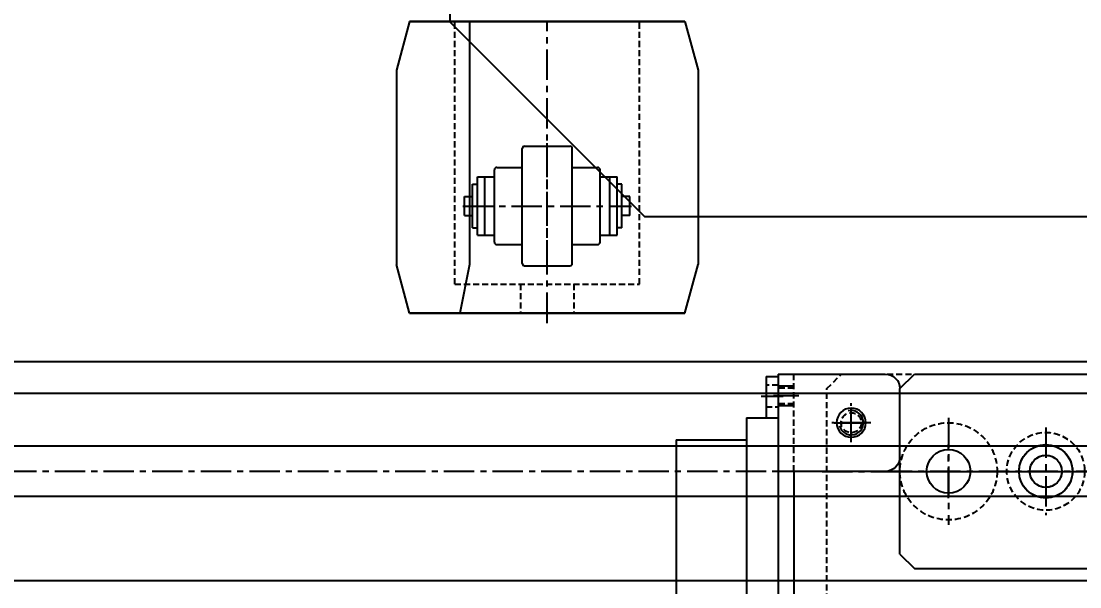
# Model space of a CAD drawing. Header units: inches. Extents: x 0 to 77285, y -118 to 40065.
# Drawn here: x 17106.5 to 17324.2, y 23816.8 to 23933.1 of the extents above; entities that cross this region are included whole.
import ezdxf

# ---------------------------------------------------------------- set-up
doc = ezdxf.new("R2010")
doc.units = ezdxf.units.IN
doc.header["$LTSCALE"] = 5
doc.header["$MEASUREMENT"] = 0
doc.linetypes.add('CENTER', pattern=[2, 1.25, -0.25, 0.25, -0.25])
doc.linetypes.add('HIDDEN', pattern=[0.375, 0.25, -0.125])
for name, color, linetype in [('11', 1, 'CENTER'), ('22', 2, 'HIDDEN'), ('55', 5, 'Continuous'), ('B', 123, 'Continuous'), ('G', 231, 'Continuous'), ('T', 3, 'Continuous'), ('Y', 60, 'Continuous')]:
    doc.layers.add(name, color=color, linetype=linetype)
doc.styles.add('SCI', font='')
doc.styles.get('SCI').set_extended_font_data('Gulim')
doc.dimstyles.new('SCH', dxfattribs={"dimtxt": 2.5, "dimasz": 2, "dimexe": 1.25, "dimexo": 0.625, "dimtad": 1, "dimdec": 8, "dimtxsty": 'SCI', "dimcen": 2.5, "dimclrd": 4, "dimclre": 4, "dimclrt": 7, "dimadec": 8, "dimazin": 2, "dimtfac": 1, "dimtdec": 8, "dimtmove": 0, "dimatfit": 3, "dimfxl": 1, "dimarcsym": 0})

# ---------------------------------------------------------------- blocks, each defined once
blk = doc.blocks.new('A$Cb7150516E')
for p, q in [((15, 100), (-7, 100)), ((15, 100), (11.8, 100)), ((11.8, 100), (11.8, 100)), ((15, 100), (15, -30)), ((-10, 83), (-10, 97)), ((-7, 80), (15, 80)), ((11.8, 80), (11.8, -10)), ((-7, -10), (15, -10)), ((-10, -13), (-10, -27)), ((15, -30), (-7, -30)), ((15, -30), (11.8, -30)), ((11.8, -30), (11.8, -30))]:
    blk.add_line(p, q)
for centre in [(0, 90), (0, -20)]:
    blk.add_circle(centre, 3)
for centre, start, end in [((-7, 97), 90, 180), ((-7, 83), 180, 270), ((-7, -13), 90, 180), ((-7, -27), 180, 270)]:
    blk.add_arc(centre, 3, start, end)
at = {"layer": '11'}
for p, q in [((0, 86), (0, 94)), ((10.8, 95.5), (16, 95.5)), ((-4, 90), (4, 90)), ((0, -16), (0, -24)), ((-4, -20), (4, -20)), ((10.8, -25.51), (16, -25.51))]:
    blk.add_line(p, q, dxfattribs=at)
at = {"layer": '22'}
for p, q in [((11.8, 80), (11.8, 100)), ((11.8, 97.12), (15, 97.12)), ((11.8, 93.88), (15, 93.88)), ((11.8, -30), (11.8, -10)), ((11.8, -23.88), (15, -23.88)), ((11.8, -27.13), (15, -27.13))]:
    blk.add_line(p, q, dxfattribs=at)
at = {"layer": 'T'}
for p, q in [((11.8, 97.5), (15, 97.5)), ((11.8, 93.5), (15, 93.5)), ((11.8, -23.51), (15, -23.51)), ((11.8, -27.51), (15, -27.51))]:
    blk.add_line(p, q, dxfattribs=at)
blk = doc.blocks.new('A$C09808f4cE')
for p, q in [((64.5, 0), (-64.5, 0)), ((56, -6.5), (56, 0)), ((64.5, -2.5), (64.5, 0)), ((-64.5, -2.5), (-64.5, 0)), ((-56, -6.5), (-56, 0)), ((-56, -2.5), (-64.5, -2.5)), ((64.5, -2.5), (56, -2.5)), ((56, -6.5), (-56, -6.5)), ((-54, -21), (-54, -6.5)), ((51.5, -21), (51.5, -6.5)), ((51.5, -21), (-54, -21))]:
    blk.add_line(p, q)
at = {"layer": '11'}
for p, q in [((-60.5, -3.5), (-60.5, 1)), ((60.5, -3.5), (60.5, 1))]:
    blk.add_line(p, q, dxfattribs=at)
at = {"layer": '22'}
for p, q in [((-62.75, -2.5), (-62.75, 0)), ((-58.25, 0), (-58.25, -2.5)), ((58.25, -2.5), (58.25, 0)), ((62.75, 0), (62.75, -2.5))]:
    blk.add_line(p, q, dxfattribs=at)
blk = doc.blocks.new('A$Cc553b2fb')
for p, q in [((29.5, 3), (29.5, 252)), ((32.5, 0), (29.5, 3)), ((336.5, 0), (32.5, 0))]:
    blk.add_line(p, q)
for centre, radius in [((49.5, 45, -4258.9), 8), ((49.5, 45, -4258.9), 3.3), ((49.5, 25), 10), ((39.5, 5, 0), 2.07)]:
    blk.add_circle(centre, radius)
at = {"layer": '11'}
for p, q in [((49.5, -1), (49.5, 256)), ((40.5, 45, -4258.9), (58.5, 45, -4258.9)), ((38.5, 25), (60.5, 25)), ((39.5, 1.5, 0), (39.5, 8.5, 0)), ((43, 5, 0), (36, 5, 0))]:
    blk.add_line(p, q, dxfattribs=at)
at = {"layer": '22'}
blk.add_circle((49.5, 45, -4258.9), 5.5, dxfattribs=at)
at = {"layer": 'T'}
blk.add_arc((39.5, 5, 0), 2.5, 285, 195, dxfattribs=at)
blk = doc.blocks.new('A$C8a4d88c8')
for p, q in [((-20, -27, 0), (-20, 192, 0)), ((20, -27, 0), (20, 192, 0)), ((-17, -30, 0), (-20, -27, 0)), ((17, -30, 0), (20, -27, 0)), ((17, -30, 0), (-17, -30, 0))]:
    blk.add_line(p, q)
for centre, radius in [((0, 0, 0), 5.5), ((0, 0, 0), 3.3), ((0, -20, 0), 4.5)]:
    blk.add_circle(centre, radius)
at = {"layer": '11'}
for p, q in [((0, -31, 0), (0, 196, 0)), ((-9, 0, 0), (9, 0, 0)), ((5.5, -20, 0), (-5.5, -20, 0))]:
    blk.add_line(p, q, dxfattribs=at)
at = {"layer": '22'}
blk.add_circle((0, 0, 0), 8, dxfattribs=at)
blk = doc.blocks.new('A$Cc0d0dede')
blk.add_blockref('A$C8a4d88c8', (-135, -82.5, 0))
at = {"layer": '22'}
blk.add_blockref('A$Cc553b2fb', (-184.5, -127.5), dxfattribs=at)
at = {"layer": '55', "xscale": -1}
blk.add_blockref('A$C09808f4cE', (-89.99, -137.5, 0), dxfattribs=at)
at = {"layer": 'Y', "xscale": -1, "rotation": 90}
blk.add_blockref('A$Cb7150516E', (-55, -122.5, 0), dxfattribs=at)
blk = doc.blocks.new('A$C2eb6e688')
for p, q in [((-157.5, -277), (-157.5, -5252)), ((-112.5, -277), (-112.5, -5252))]:
    blk.add_line(p, q)
at = {"layer": '11'}
blk.add_line((-135, -277), (-135, -5252), dxfattribs=at)
at = {"layer": 'B'}
for p, q in [((-140.15, -277), (-140.15, -5252)), ((-129.85, -277), (-129.85, -5252))]:
    blk.add_line(p, q, dxfattribs=at)
at = {"layer": 'G'}
blk.add_line((-151, -277), (-151, -5252), dxfattribs=at)
blk = doc.blocks.new('A$C024ea68c')
for p, q in [((-4.5, 15.35), (4.5, 15.35)), ((-4.5, 15.35), (-4.5, 14.35)), ((-1.985, 17), (1.985, 17)), ((-1.985, 17), (-1.985, 15.35)), ((1.985, 17), (1.985, 15.35)), ((4.5, 15.35), (4.5, 14.35)), ((-6, 14.35), (6, 14.35)), ((-6, 14.35), (-6, 10.85)), ((6, 14.35), (6, 10.85)), ((-6, 12.85), (6, 12.85)), ((-7.94, 10.35), (-7.94, 5.15)), ((-7.44, 10.85), (7.44, 10.85)), ((7.94, 10.35), (7.94, 5.15)), ((-12.3, 4.65), (-12.3, -4.65)), ((-11.8, 5.15), (11.8, 5.15)), ((12.3, 4.65), (12.3, -4.65)), ((-11.8, -5.15), (11.8, -5.15)), ((-7.94, -5.15), (-7.94, -10.35)), ((7.94, -5.15), (7.94, -10.35)), ((-7.44, -10.85), (7.44, -10.85)), ((-6, -10.85), (-6, -14.35)), ((6, -10.85), (6, -14.35)), ((-6, -12.85), (6, -12.85)), ((-6, -14.35), (6, -14.35)), ((-4.5, -15.35), (-4.5, -14.35)), ((4.5, -15.35), (4.5, -14.35)), ((-4.5, -15.35), (4.5, -15.35)), ((-1.985, -17), (-1.985, -15.35)), ((-1.985, -17), (1.985, -17)), ((1.985, -17), (1.985, -15.35))]:
    blk.add_line(p, q)
for centre, start, end in [((-7.44, 10.35), 90, 180), ((7.44, 10.35), 0, 90), ((-11.8, 4.65), 90, 180), ((11.8, 4.65), 0, 90), ((-11.8, -4.65), 180, 270), ((11.8, -4.65), 270, 0), ((-7.44, -10.35), 180, 270), ((7.44, -10.35), 270, 0)]:
    blk.add_arc(centre, 0.5, start, end)
at = {"layer": '11'}
for p, q in [((0, 17.35), (0, -17.35)), ((-13.3, 0), (13.3, 0))]:
    blk.add_line(p, q, dxfattribs=at)
blk = doc.blocks.new('A$C1bf38370')
for p, q in [((-28.32, -0.07), (-31, -10.07)), ((-28.32, -0.07), (-31, -10.07)), ((-28.32, -0.07), (28.32, -0.07)), ((-6.5, -0.07), (-28.32, -0.07)), ((19, -0.07), (-19, -0.07)), ((28.32, -0.07), (6.5, -0.07)), ((28.32, -0.07), (31, -10.07)), ((28.32, -0.07), (31, -10.07)), ((-31, -10.07), (-31, -50.07)), ((-31, -10.07), (-31, -50.07)), ((31, -10.07), (31, -50.07)), ((31, -10.07), (31, -50.07)), ((-28.32, -60.07), (-31, -50.07)), ((-28.32, -60.07), (-31, -50.07)), ((28.32, -60.07), (31, -50.07)), ((28.32, -60.07), (31, -50.07)), ((-28.32, -60.07), (28.32, -60.07)), ((28.32, -60.07), (-28.32, -60.07))]:
    blk.add_line(p, q)
at = {"layer": '11'}
blk.add_line((0, -62.07), (0, -0.07), dxfattribs=at)
at = {"layer": '22'}
for p, q in [((-19, -54.07), (-19, -0.07)), ((19, -54.07), (19, -0.07)), ((-19, -54.07), (19, -54.07)), ((-5.5, -54.07), (-5.5, -60.07)), ((5.5, -54.07), (5.5, -60.07))]:
    blk.add_line(p, q, dxfattribs=at)
at = {"layer": 'G'}
for p, q in [((-16, -0.07), (-16, -50.07)), ((-16, -50.07), (-18, -60.07))]:
    blk.add_line(p, q, dxfattribs=at)
at = {"layer": 'B', "rotation": 90}
blk.add_blockref('A$C024ea68c', (0, -38.01), dxfattribs=at)
blk = doc.blocks.new('A$C49a8f0fe')
at = {"rotation": 90}
blk.add_blockref('A$C1bf38370', (2849.93, -185), dxfattribs=at)
blk = doc.blocks.new('A$Cbfc6b825')
for p, q in [((-205, 0), (-205, -70)), ((-205, -70), (-165, -110)), ((-165, -110), (165, -110))]:
    blk.add_line(p, q)
blk = doc.blocks.new('A$C7bcb80de')
at = {"layer": 'Y'}
blk.add_blockref('A$Cbfc6b825', (0, 139.91), dxfattribs=at)
blk = doc.blocks.new('*D366')
at = {"color": 4, "lineweight": -2, "transparency": 16777216}
for p, q in [((12554.65, 23925.55), (12554.65, 28076.14)), ((17979.65, 23925.05), (17979.65, 28076.14)), ((12714.65, 27976.14), (17819.65, 27976.14))]:
    blk.add_line(p, q, dxfattribs=at)
at = {"color": 4, "transparency": 16777216}
for points in [[(12714.65, 28002.81), (12714.65, 27949.48), (12554.65, 27976.14)], [(17819.65, 28002.81), (17819.65, 27949.48), (17979.65, 27976.14)]]:
    blk.add_solid(points, dxfattribs=at)
at = {"layer": 'Defpoints', "color": 0, "transparency": 16777216}
for p in [(17979.65, 27976.14), (12554.65, 23875.55), (17979.65, 23875.05)]:
    blk.add_point(p, dxfattribs=at)
at = {"color": 7, "transparency": 16777216, "insert": (15267.15, 28128.81), "char_height": 200, "attachment_point": 5, "style": 'SCI'}
blk.add_mtext('5425', dxfattribs=at)
blk = doc.blocks.new('*D367')
at = {"color": 4, "lineweight": -2, "transparency": 16777216}
for p, q in [((12554.65, 23925.55), (12554.65, 29140.68)), ((21064.65, 23433.05), (21064.65, 29140.68)), ((12714.65, 29040.68), (20904.65, 29040.68))]:
    blk.add_line(p, q, dxfattribs=at)
at = {"color": 4, "transparency": 16777216}
for points in [[(12714.65, 29067.34), (12714.65, 29014.01), (12554.65, 29040.68)], [(20904.65, 29067.34), (20904.65, 29014.01), (21064.65, 29040.68)]]:
    blk.add_solid(points, dxfattribs=at)
at = {"layer": 'Defpoints', "color": 0, "transparency": 16777216}
for p in [(21064.65, 29040.68), (12554.65, 23875.55), (21064.65, 23383.05)]:
    blk.add_point(p, dxfattribs=at)
at = {"color": 7, "transparency": 16777216, "insert": (16809.65, 29193.47), "char_height": 200, "attachment_point": 5, "style": 'SCI'}
blk.add_mtext('8510', dxfattribs=at)
blk = doc.blocks.new('*D374')
at = {"color": 4, "lineweight": -2, "transparency": 16777216}
for p, q in [((12554.65, 23925.55), (12554.65, 30215.88)), ((37924.65, 23433.05), (37924.65, 30215.88)), ((12714.65, 30115.88), (37764.65, 30115.88))]:
    blk.add_line(p, q, dxfattribs=at)
at = {"color": 4, "transparency": 16777216}
for points in [[(12714.65, 30142.54), (12714.65, 30089.21), (12554.65, 30115.88)], [(37764.65, 30142.54), (37764.65, 30089.21), (37924.65, 30115.88)]]:
    blk.add_solid(points, dxfattribs=at)
at = {"layer": 'Defpoints', "color": 0, "transparency": 16777216}
for p in [(37924.65, 30115.88), (12554.65, 23875.55), (37924.65, 23383.05)]:
    blk.add_point(p, dxfattribs=at)
at = {"color": 7, "transparency": 16777216, "insert": (25239.65, 30268.54), "char_height": 200, "attachment_point": 5, "style": 'SCI'}
blk.add_mtext('25370', dxfattribs=at)

msp = doc.modelspace()

# ---------------------------------------------------------------- block references
at = {"rotation": 270}
for name, p in [('A$C49a8f0fe', (17399.6497809, 26783.0504763)), ('A$C2eb6e688', (17976.6497809, 23705.55047629)), ('A$Cc0d0dede', (17399.65170498, 23705.55047629))]:
    msp.add_blockref(name, p, dxfattribs=at)
msp.add_blockref('A$C7bcb80de', (17399.65170498, 23863.0504763))

# ---------------------------------------------------------------- dimensions: what is measured, and where the dimension line sits
for base, p2, picture, middle in [((37924.649780898, 30115.8761734788), (37924.649780898, 23383.0504762948), '*D374', (25239.649780898, 30268.5392893244)), ((21064.649780898, 29040.6754827387), (21064.649780898, 23383.0504762948), '*D367', (16809.649780898, 29193.4717543765)), ((17979.649780898, 27976.1433020648), (17979.649780898, 23875.0504762948), '*D366', (15267.149780898, 28128.8064179103))]:
    dim = msp.add_linear_dim(base=base, p1=(12554.649780898, 23875.5504762968), p2=p2, dimstyle='SCH', override={"dimscale": 80})
    dim.commit()
    dim.dimension.update_dxf_attribs({"geometry": picture, "text_midpoint": middle})

doc.saveas('drawing.dxf')
